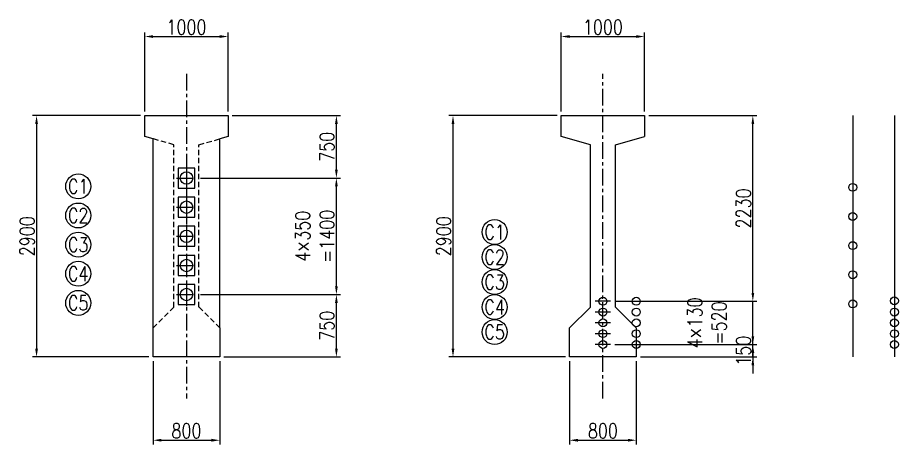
# Model space of a CAD drawing. Header units: millimetres. Extents: x -41433 to 131500, y -94900 to 39745.
# Drawn here: x 33004 to 43579, y 34618 to 39745 of the extents above; entities that cross this region are included whole.
import ezdxf
from ezdxf.enums import TextEntityAlignment as Align

# ---------------------------------------------------------------- set-up
doc = ezdxf.new("R2010")
doc.units = ezdxf.units.MM
doc.header["$LTSCALE"] = 160
doc.header["$MEASUREMENT"] = 0
doc.linetypes.add('CENTER', pattern=[2, 1.25, -0.25, 0.25, -0.25])
doc.linetypes.add('DASHED', pattern=[0.75, 0.5, -0.25])
doc.layers.get('DEFPOINTS').update_dxf_attribs({"color": 53, "linetype": 'CONTINUOUS'})
for name, color, linetype in [('CENTER', 6, 'CENTER'), ('DIM', 6, 'CONTINUOUS'), ('GAIKEI-KEIKAKU', 4, 'CONTINUOUS'), ('PC', 1, 'CONTINUOUS'), ('TEXT', 4, 'CONTINUOUS'), ('TITLE-BOX', 3, 'CONTINUOUS')]:
    doc.layers.add(name, color=color, linetype=linetype)
doc.styles.add('DIM-TEXT', font='ROMANS', dxfattribs={"width": 0.8, "bigfont": 'EXTFONT'})
doc.styles.add('romans', font='romans.shx', dxfattribs={"bigfont": 'extfont.shx'})
doc.dimstyles.new('DIM50', dxfattribs={"dimscale": 50, "dimtxt": 3.5, "dimasz": 2, "dimexe": 1, "dimexo": 1, "dimgap": 0.5, "dimtad": 1, "dimdec": 0, "dimzin": 9, "dimdsep": 46, "dimtxsty": 'DIM-TEXT', "dimcen": 0, "dimclrt": 4, "dimaunit": 1, "dimadec": 4, "dimazin": 0, "dimtfac": 1, "dimtdec": 0, "dimtix": 1, "dimtmove": 2, "dimatfit": 0, "dimfxl": 1, "dimlwd": -1, "dimlwe": -1, "dimarcsym": 0})

# ---------------------------------------------------------------- blocks, each defined once
blk = doc.blocks.new('A$C3BF67BCA')
at = {"layer": 'CENTER'}
for p, q in [((0, 140), (0, -140)), ((-120, 0), (120, 0))]:
    blk.add_line(p, q, dxfattribs=at)
at = {"layer": 'PC'}
blk.add_lwpolyline([(-100, -120), (100, -120), (100, 120), (-100, 120)], close=True, dxfattribs=at)
blk.add_circle((0, 0), 75, dxfattribs=at)
blk = doc.blocks.new('*D719')
at = {"layer": 'DEFPOINTS', "color": 0, "transparency": 16777216}
for p in [(40531, 39518), (39531, 38568), (40531, 38568)]:
    blk.add_point(p, dxfattribs=at)
at = {"layer": 'DIM', "color": 0, "transparency": 16777216}
for p, q in [((39531, 38618), (39531, 39568)), ((40531, 38618), (40531, 39568)), ((39631, 39518), (40431, 39518))]:
    blk.add_line(p, q, dxfattribs=at)
for points in [[(39631, 39535), (39631, 39501), (39531, 39518)], [(40431, 39535), (40431, 39501), (40531, 39518)]]:
    blk.add_solid(points, dxfattribs=at)
at = {"layer": 'DIM', "color": 4, "transparency": 16777216, "insert": (40031, 39631), "char_height": 175, "attachment_point": 5, "style": 'DIM-TEXT'}
blk.add_mtext('1000', dxfattribs=at)
blk = doc.blocks.new('*D720')
at = {"layer": 'DEFPOINTS', "color": 0, "transparency": 16777216}
for p in [(35531, 39518), (34531, 38568), (35531, 38568)]:
    blk.add_point(p, dxfattribs=at)
at = {"layer": 'DIM', "color": 0, "transparency": 16777216}
for p, q in [((34531, 38618), (34531, 39568)), ((35531, 38618), (35531, 39568)), ((34631, 39518), (35431, 39518))]:
    blk.add_line(p, q, dxfattribs=at)
for points in [[(34631, 39535), (34631, 39501), (34531, 39518)], [(35431, 39535), (35431, 39501), (35531, 39518)]]:
    blk.add_solid(points, dxfattribs=at)
at = {"layer": 'DIM', "color": 4, "transparency": 16777216, "insert": (35031, 39631), "char_height": 175, "attachment_point": 5, "style": 'DIM-TEXT'}
blk.add_mtext('1000', dxfattribs=at)
blk = doc.blocks.new('*D721')
at = {"layer": 'DEFPOINTS', "color": 0, "transparency": 16777216}
for p in [(40531, 38568), (41831, 38568), (40124, 36338)]:
    blk.add_point(p, dxfattribs=at)
at = {"layer": 'DIM', "color": 0, "transparency": 16777216}
for p, q in [((40581, 38568), (41881, 38568)), ((41831, 36438), (41831, 38468)), ((40174, 36338), (41881, 36338))]:
    blk.add_line(p, q, dxfattribs=at)
for points in [[(41815, 38468), (41848, 38468), (41831, 38568)], [(41815, 36438), (41848, 36438), (41831, 36338)]]:
    blk.add_solid(points, dxfattribs=at)
at = {"layer": 'DIM', "color": 4, "transparency": 16777216, "insert": (41719, 37453), "char_height": 175, "attachment_point": 5, "rotation": 90, "style": 'DIM-TEXT'}
blk.add_mtext('2230', dxfattribs=at)
blk = doc.blocks.new('*D722')
at = {"layer": 'DEFPOINTS', "color": 0, "transparency": 16777216}
for p in [(40124, 36338), (41831, 36338), (40124, 35818)]:
    blk.add_point(p, dxfattribs=at)
at = {"layer": 'DIM', "color": 0, "transparency": 16777216}
for p, q in [((41831, 36438), (41831, 36538)), ((40174, 36338), (41881, 36338)), ((41831, 35818), (41831, 36338)), ((40174, 35818), (41881, 35818)), ((41831, 35718), (41831, 35618))]:
    blk.add_line(p, q, dxfattribs=at)
for points in [[(41815, 36438), (41848, 36438), (41831, 36338)], [(41815, 35718), (41848, 35718), (41831, 35818)]]:
    blk.add_solid(points, dxfattribs=at)
at = {"layer": 'DIM', "color": 4, "transparency": 16777216, "insert": (41427, 36078), "char_height": 175, "attachment_point": 5, "rotation": 90, "style": 'DIM-TEXT'}
blk.add_mtext('4×130\\P=520\\P ', dxfattribs=at)
blk = doc.blocks.new('*D723')
at = {"layer": 'DEFPOINTS', "color": 0, "transparency": 16777216}
for p in [(40124, 35818), (41831, 35818), (40431, 35668)]:
    blk.add_point(p, dxfattribs=at)
at = {"layer": 'DIM', "color": 0, "transparency": 16777216}
for p, q in [((41831, 35918), (41831, 36018)), ((40174, 35818), (41881, 35818)), ((41831, 35668), (41831, 35818)), ((40481, 35668), (41881, 35668)), ((41831, 35568), (41831, 35468))]:
    blk.add_line(p, q, dxfattribs=at)
for points in [[(41815, 35918), (41848, 35918), (41831, 35818)], [(41815, 35568), (41848, 35568), (41831, 35668)]]:
    blk.add_solid(points, dxfattribs=at)
at = {"layer": 'DIM', "color": 4, "transparency": 16777216, "insert": (41719, 35743), "char_height": 175, "attachment_point": 5, "rotation": 90, "style": 'DIM-TEXT'}
blk.add_mtext('150', dxfattribs=at)
blk = doc.blocks.new('*D724')
at = {"layer": 'DEFPOINTS', "color": 0, "transparency": 16777216}
for p in [(39631, 35668), (40431, 35668), (40431, 34668)]:
    blk.add_point(p, dxfattribs=at)
at = {"layer": 'DIM', "color": 0, "transparency": 16777216}
for p, q in [((39631, 35618), (39631, 34618)), ((40431, 35618), (40431, 34618)), ((39731, 34668), (40331, 34668))]:
    blk.add_line(p, q, dxfattribs=at)
for points in [[(39731, 34685), (39731, 34651), (39631, 34668)], [(40331, 34685), (40331, 34651), (40431, 34668)]]:
    blk.add_solid(points, dxfattribs=at)
at = {"layer": 'DIM', "color": 4, "transparency": 16777216, "insert": (40031, 34781), "char_height": 175, "attachment_point": 5, "style": 'DIM-TEXT'}
blk.add_mtext('800', dxfattribs=at)
blk = doc.blocks.new('*D725')
at = {"layer": 'DEFPOINTS', "color": 0, "transparency": 16777216}
for p in [(39531, 38568), (38231, 35668), (39631, 35668)]:
    blk.add_point(p, dxfattribs=at)
at = {"layer": 'DIM', "color": 0, "transparency": 16777216}
for p, q in [((39481, 38568), (38181, 38568)), ((38231, 38468), (38231, 35768)), ((39581, 35668), (38181, 35668))]:
    blk.add_line(p, q, dxfattribs=at)
for points in [[(38215, 38468), (38248, 38468), (38231, 38568)], [(38215, 35768), (38248, 35768), (38231, 35668)]]:
    blk.add_solid(points, dxfattribs=at)
at = {"layer": 'DIM', "color": 4, "transparency": 16777216, "insert": (38119, 37118), "char_height": 175, "attachment_point": 5, "rotation": 90, "style": 'DIM-TEXT'}
blk.add_mtext('2900', dxfattribs=at)
blk = doc.blocks.new('*D726')
at = {"layer": 'DEFPOINTS', "color": 0, "transparency": 16777216}
for p in [(35531, 38568), (36831, 38568), (35151, 37818)]:
    blk.add_point(p, dxfattribs=at)
at = {"layer": 'DIM', "color": 0, "transparency": 16777216}
for p, q in [((35581, 38568), (36881, 38568)), ((36831, 37918), (36831, 38468)), ((35201, 37818), (36881, 37818))]:
    blk.add_line(p, q, dxfattribs=at)
for points in [[(36815, 38468), (36848, 38468), (36831, 38568)], [(36815, 37918), (36848, 37918), (36831, 37818)]]:
    blk.add_solid(points, dxfattribs=at)
at = {"layer": 'DIM', "color": 4, "transparency": 16777216, "insert": (36719, 38193), "char_height": 175, "attachment_point": 5, "rotation": 90, "style": 'DIM-TEXT'}
blk.add_mtext('750', dxfattribs=at)
blk = doc.blocks.new('*D727')
at = {"layer": 'DEFPOINTS', "color": 0, "transparency": 16777216}
for p in [(35151, 37818), (36831, 37818), (35151, 36418)]:
    blk.add_point(p, dxfattribs=at)
at = {"layer": 'DIM', "color": 0, "transparency": 16777216}
for p, q in [((35201, 37818), (36881, 37818)), ((36831, 36518), (36831, 37718)), ((35201, 36418), (36881, 36418))]:
    blk.add_line(p, q, dxfattribs=at)
for points in [[(36815, 37718), (36848, 37718), (36831, 37818)], [(36815, 36518), (36848, 36518), (36831, 36418)]]:
    blk.add_solid(points, dxfattribs=at)
at = {"layer": 'DIM', "color": 4, "transparency": 16777216, "insert": (36573, 37118), "char_height": 175, "attachment_point": 5, "rotation": 90, "style": 'DIM-TEXT'}
blk.add_mtext('4×350\\P=1400', dxfattribs=at)
blk = doc.blocks.new('*D728')
at = {"layer": 'DEFPOINTS', "color": 0, "transparency": 16777216}
for p in [(35151, 36418), (36831, 36418), (35431, 35668)]:
    blk.add_point(p, dxfattribs=at)
at = {"layer": 'DIM', "color": 0, "transparency": 16777216}
for p, q in [((35201, 36418), (36881, 36418)), ((36831, 35768), (36831, 36318)), ((35481, 35668), (36881, 35668))]:
    blk.add_line(p, q, dxfattribs=at)
for points in [[(36815, 36318), (36848, 36318), (36831, 36418)], [(36815, 35768), (36848, 35768), (36831, 35668)]]:
    blk.add_solid(points, dxfattribs=at)
at = {"layer": 'DIM', "color": 4, "transparency": 16777216, "insert": (36719, 36043), "char_height": 175, "attachment_point": 5, "rotation": 90, "style": 'DIM-TEXT'}
blk.add_mtext('750', dxfattribs=at)
blk = doc.blocks.new('*D729')
at = {"layer": 'DEFPOINTS', "color": 0, "transparency": 16777216}
for p in [(34631, 35668), (35431, 35668), (35431, 34668)]:
    blk.add_point(p, dxfattribs=at)
at = {"layer": 'DIM', "color": 0, "transparency": 16777216}
for p, q in [((34631, 35618), (34631, 34618)), ((35431, 35618), (35431, 34618)), ((34731, 34668), (35331, 34668))]:
    blk.add_line(p, q, dxfattribs=at)
for points in [[(34731, 34685), (34731, 34651), (34631, 34668)], [(35331, 34685), (35331, 34651), (35431, 34668)]]:
    blk.add_solid(points, dxfattribs=at)
at = {"layer": 'DIM', "color": 4, "transparency": 16777216, "insert": (35031, 34781), "char_height": 175, "attachment_point": 5, "style": 'DIM-TEXT'}
blk.add_mtext('800', dxfattribs=at)
blk = doc.blocks.new('*D730')
at = {"layer": 'DEFPOINTS', "color": 0, "transparency": 16777216}
for p in [(34531, 38568), (33231, 35668), (34631, 35668)]:
    blk.add_point(p, dxfattribs=at)
at = {"layer": 'DIM', "color": 0, "transparency": 16777216}
for p, q in [((34481, 38568), (33181, 38568)), ((33231, 38468), (33231, 35768)), ((34581, 35668), (33181, 35668))]:
    blk.add_line(p, q, dxfattribs=at)
for points in [[(33215, 38468), (33248, 38468), (33231, 38568)], [(33215, 35768), (33248, 35768), (33231, 35668)]]:
    blk.add_solid(points, dxfattribs=at)
at = {"layer": 'DIM', "color": 4, "transparency": 16777216, "insert": (33119, 37118), "char_height": 175, "attachment_point": 5, "rotation": 90, "style": 'DIM-TEXT'}
blk.add_mtext('2900', dxfattribs=at)
blk = doc.blocks.new('A$C3B7801BC')
at = {"layer": 'DEFPOINTS'}
for centre in [(0, 670), (0, 540), (0, 410), (0, 280), (0, 150)]:
    blk.add_circle(centre, 47.5, dxfattribs=at)
blk = doc.blocks.new('A$C101A6795')
at = {"layer": 'DEFPOINTS'}
for centre in [(0, 675), (0, 540), (0, 410), (0, 280), (0, 150)]:
    blk.add_circle(centre, 47.5, dxfattribs=at)
blk = doc.blocks.new('A$C50F6114B')
at = {"layer": 'DEFPOINTS'}
for centre in [(0, 2038), (0, 1688), (0, 1338), (0, 988), (0, 638)]:
    blk.add_circle(centre, 47.5, dxfattribs=at)

msp = doc.modelspace()

# ---------------------------------------------------------------- linework, layer by layer
at = {"layer": 'CENTER', "linetype": 'CENTER'}
msp.add_line((35031.22, 39068.04), (35031.22, 35168.04), dxfattribs=at)
at = {"layer": 'CENTER'}
for p, q in [((40031.22, 35168.04), (40031.22, 39068.04)), ((40123.72, 36338.04), (39938.72, 36338.04)), ((40123.72, 36208.04), (39938.72, 36208.04)), ((40123.72, 36078.04), (39938.72, 36078.04)), ((40123.72, 35948.04), (39938.72, 35948.04)), ((40123.72, 35818.04), (39938.72, 35818.04))]:
    msp.add_line(p, q, dxfattribs=at)
at = {"layer": 'DEFPOINTS'}
for centre in [(40031.22, 36338.04), (40031.22, 36208.04), (40031.22, 36078.04), (40031.22, 35948.04), (40031.22, 35818.04)]:
    msp.add_circle(centre, 47.5, dxfattribs=at)
at = {"layer": 'GAIKEI-KEIKAKU', "ltscale": 0.8}
for p, q in [((34531.22, 38568.04), (35531.22, 38568.04)), ((34531.22, 38318.04), (34531.22, 38568.04)), ((35531.22, 38568.04), (35531.22, 38318.04)), ((39531.22, 38318.04), (39531.22, 38568.04)), ((39531.22, 38568.04), (40531.22, 38568.04)), ((40531.22, 38568.04), (40531.22, 38318.04)), ((34631.22, 38289.47), (34531.22, 38318.04)), ((34631.22, 36018.04), (34631.22, 38289.47)), ((35531.22, 38318.04), (35431.22, 38289.47)), ((35431.22, 36018.04), (35431.22, 38289.47)), ((34631.22, 35668.04), (34631.22, 36018.04)), ((35431.22, 36018.04), (35431.22, 35668.04)), ((39631.22, 35668.04), (39631.22, 36018.04)), ((40431.22, 36018.04), (40431.22, 35668.04)), ((35431.22, 35668.04), (34631.22, 35668.04)), ((40431.22, 35668.04), (39631.22, 35668.04))]:
    msp.add_line(p, q, dxfattribs=at)
at = {"layer": 'GAIKEI-KEIKAKU', "linetype": 'DASHED', "ltscale": 0.8}
for points in [[(34631.22, 36018.04), (34881.22, 36268.04), (34881.22, 38218.04), (34631.22, 38289.47)], [(35431.22, 36018.04), (35181.22, 36268.04), (35181.22, 38218.04), (35431.22, 38289.47)]]:
    msp.add_lwpolyline(points, dxfattribs=at)
at = {"layer": 'GAIKEI-KEIKAKU', "ltscale": 0.6}
for points in [[(39631.22, 36018.04), (39881.22, 36268.04), (39881.22, 38218.04), (39531.22, 38318.04)], [(40431.22, 36018.04), (40181.22, 36268.04), (40181.22, 38218.04), (40531.22, 38318.04)]]:
    msp.add_lwpolyline(points, dxfattribs=at)
at = {"layer": 'TEXT', "color": 6}
for centre in [(33731.22, 37718.04), (33731.22, 37368.04), (38731.22, 37168.04), (33731.22, 37018.04), (38731.22, 36868.04), (33731.22, 36668.04), (38731.22, 36568.04), (33731.22, 36318.04), (38731.22, 36268.04), (38731.22, 35968.04)]:
    msp.add_circle(centre, 150, dxfattribs=at)
at = {"layer": 'TITLE-BOX'}
for points in [[(43031.22, 38568.04), (43031.22, 37705.61), (43031.22, 37355.61), (43031.22, 37005.61), (43031.22, 36655.61), (43031.22, 36305.61), (43031.22, 35668.04)], [(43531.22, 38568.04), (43531.22, 36343.49), (43531.22, 36208.04), (43531.22, 36078.04), (43531.22, 35948.04), (43531.22, 35818.04), (43531.22, 35668.04)]]:
    msp.add_lwpolyline(points, dxfattribs=at)

# ---------------------------------------------------------------- block references
at = {"layer": 'DEFPOINTS'}
for name, p in [('A$C50F6114B', (43031.22, 35668.04)), ('A$C3B7801BC', (40431.22, 35668.04)), ('A$C101A6795', (43531.22, 35668.04))]:
    msp.add_blockref(name, p, dxfattribs=at)
at = {"layer": 'PC'}
for p in [(35031.22, 37818.04), (35031.22, 37468.04), (35031.22, 37118.04), (35031.22, 36768.04), (35031.22, 36418.04)]:
    msp.add_blockref('A$C3BF67BCA', p, dxfattribs=at)

# ---------------------------------------------------------------- texts
at = {"layer": 'TEXT', "style": 'romans', "width": 0.8}
for s, p in [('C1', (33731.22, 37718.04)), ('C2', (33731.22, 37368.04)), ('C1', (38731.22, 37168.04)), ('C3', (33731.22, 37018.04)), ('C2', (38731.22, 36868.04)), ('C4', (33731.22, 36668.04)), ('C3', (38731.22, 36568.04)), ('C5', (33731.22, 36318.04)), ('C4', (38731.22, 36268.04)), ('C5', (38731.22, 35968.04))]:
    msp.add_text(s, height=175, dxfattribs=at).set_placement(p, align=Align.MIDDLE_CENTER)

# ---------------------------------------------------------------- dimensions: what is measured, and where the dimension line sits
at = {"layer": 'DIM'}
for base, p1, p2, picture, middle in [((35531.22, 39518.04), (34531.22, 38568.04), (35531.22, 38568.04), '*D720', (35031.22, 39630.54)), ((40531.22, 39518.04), (39531.22, 38568.04), (40531.22, 38568.04), '*D719', (40031.22, 39630.54)), ((35431.22, 34668.04), (34631.22, 35668.04), (35431.22, 35668.04), '*D729', (35031.22, 34780.54)), ((40431.22, 34668.04), (39631.22, 35668.04), (40431.22, 35668.04), '*D724', (40031.22, 34780.54))]:
    dim = msp.add_linear_dim(base=base, p1=p1, p2=p2, dimstyle='DIM50', dxfattribs=at)
    dim.commit()
    dim.dimension.update_dxf_attribs({"geometry": picture, "text_midpoint": middle})
for base, p1, p2, picture, middle in [((33231.22, 35668.04), (34531.22, 38568.04), (34631.22, 35668.04), '*D730', (33118.72, 37118.04)), ((36831.22, 38568.04), (35151.22, 37818.04), (35531.22, 38568.04), '*D726', (36718.72, 38193.04)), ((38231.22, 35668.04), (39531.22, 38568.04), (39631.22, 35668.04), '*D725', (38118.72, 37118.04)), ((41831.22, 38568.04), (40123.72, 36338.04), (40531.22, 38568.04), '*D721', (41718.72, 37453.04)), ((36831.22, 36418.04), (35431.22, 35668.04), (35151.22, 36418.04), '*D728', (36718.72, 36043.04)), ((41831.22, 35818.04), (40431.22, 35668.04), (40123.72, 35818.04), '*D723', (41718.72, 35743.04))]:
    dim = msp.add_linear_dim(base=base, p1=p1, p2=p2, angle=90, dimstyle='DIM50', dxfattribs=at)
    dim.commit()
    dim.dimension.update_dxf_attribs({"geometry": picture, "text_midpoint": middle})
for base, p1, p2, text, picture, middle in [((36831.22, 37818.04), (35151.22, 36418.04), (35151.22, 37818.04), '4×350\\P=<>', '*D727', (36572.88, 37118.04)), ((41831.22, 36338.04), (40123.72, 35818.04), (40123.72, 36338.04), '4×130\\P=<>\\P ', '*D722', (41427.05, 36078.04))]:
    dim = msp.add_linear_dim(base=base, p1=p1, p2=p2, angle=90, text=text, dimstyle='DIM50', dxfattribs=at)
    dim.commit()
    dim.dimension.update_dxf_attribs({"geometry": picture, "text_midpoint": middle})

doc.saveas('drawing.dxf')
